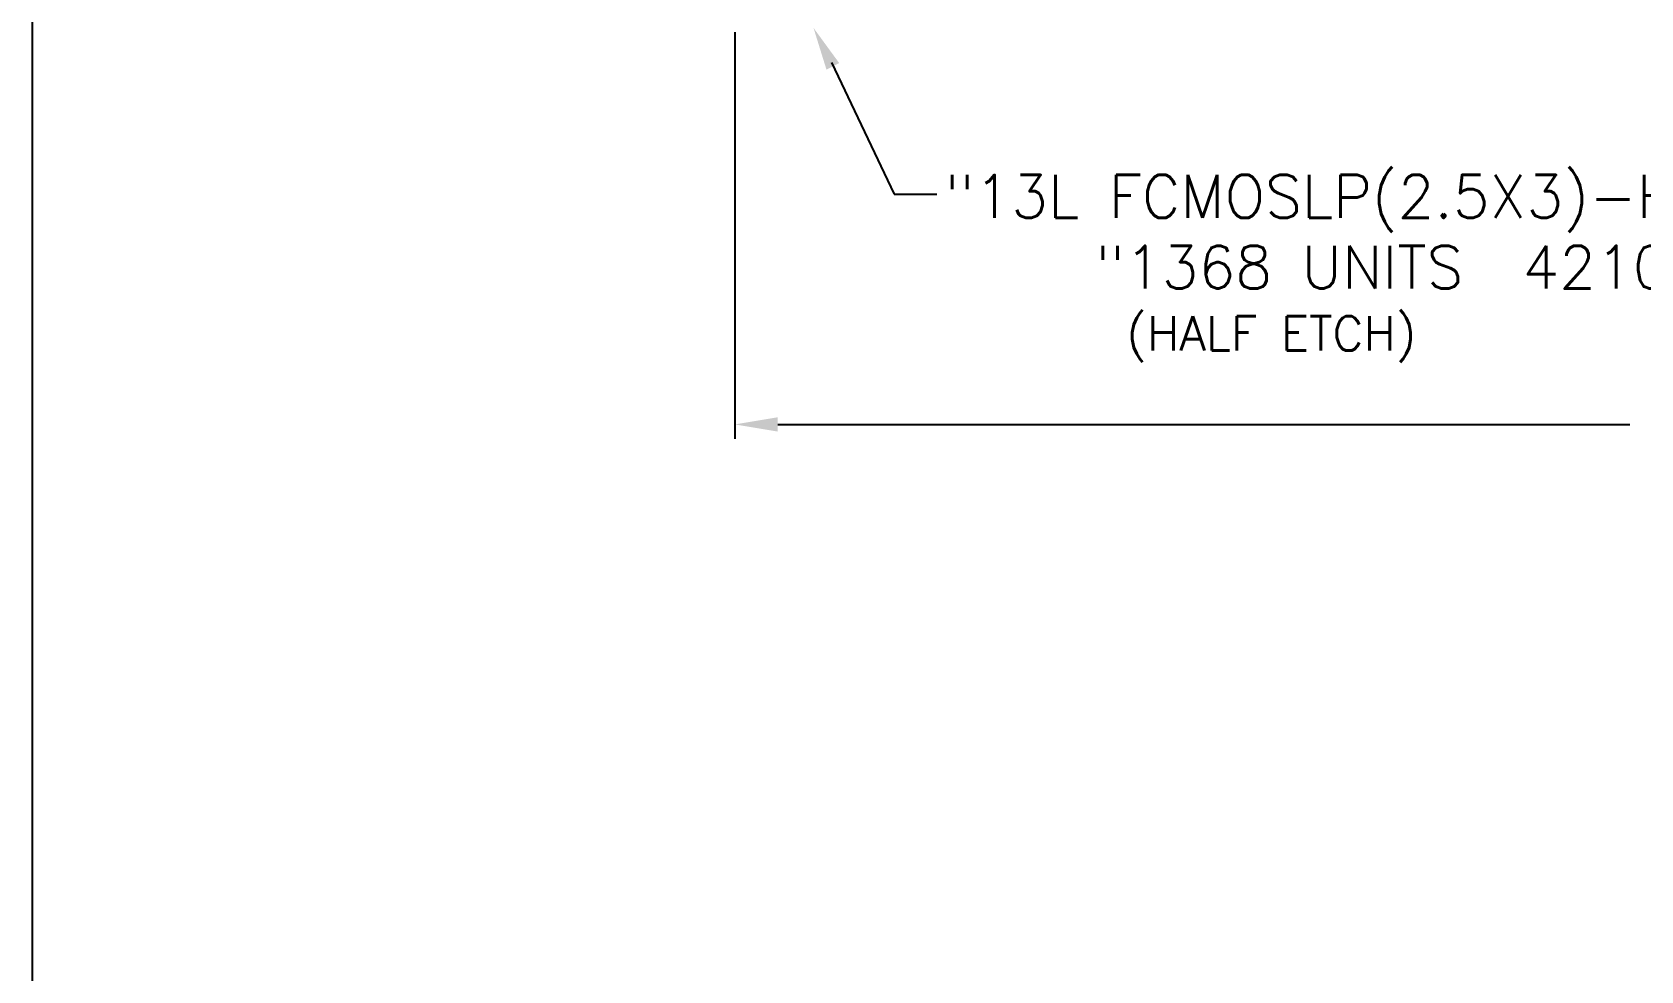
# Model space of a CAD drawing. Extents: x -336 to 28, y -457 to 7.
# Drawn here: x -336.4 to -223.1, y -206.4 to -140.3 of the extents above; entities that cross this region are included whole.
import ezdxf

# ---------------------------------------------------------------- set-up
doc = ezdxf.new("R2010")
doc.units = 0
doc.header["$MEASUREMENT"] = 0
doc.layers.add('1D', color=4, linetype='CONTINUOUS')
doc.layers.add('TEMPLATE', color=6, linetype='CONTINUOUS')
doc.styles.add('simplex', font='SIMPLEX.SHX')

msp = doc.modelspace()

# ---------------------------------------------------------------- linework, layer by layer
at = {"layer": '1D'}
for p, q in [((-286.9362, -140.328), (-286.9362, -168.9571)), ((-280.1148, -142.4625), (-275.7156, -151.7295)), ((-275.7156, -151.7295), (-272.6906, -151.7295)), ((-283.9112, -167.9491), (-223.868, -167.9491))]:
    msp.add_line(p, q, dxfattribs=at)
for points in [[(-280.4762, -142.9557), (-281.386, -140.027), (-279.5756, -142.5023)], [(-283.9112, -167.445), (-283.9112, -168.4533), (-286.9362, -167.9491)]]:
    msp.add_solid(points, dxfattribs=at)
at = {"layer": 'TEMPLATE', "color": 6}
msp.add_lwpolyline([(-336.4313, 6.6412), (-336.4313, -456.8566), (-7.2631, -456.8566), (-7.2631, 6.6412)], close=True, dxfattribs=at)

# ---------------------------------------------------------------- texts
at = {"layer": '1D', "style": 'simplex'}
for s, height, p in [('"13L FCMOSLP(2.5X3)-HD-V2"', 3.025, (-272.1286, -153.4014)), ('"1368 UNITS  421069"', 3.025, (-261.5273, -158.3862)), ('(HALF ETCH)', 2.42, (-259.3427, -162.7536))]:
    msp.add_text(s, height=height, dxfattribs=at).set_placement(p)

doc.saveas('drawing.dxf')
